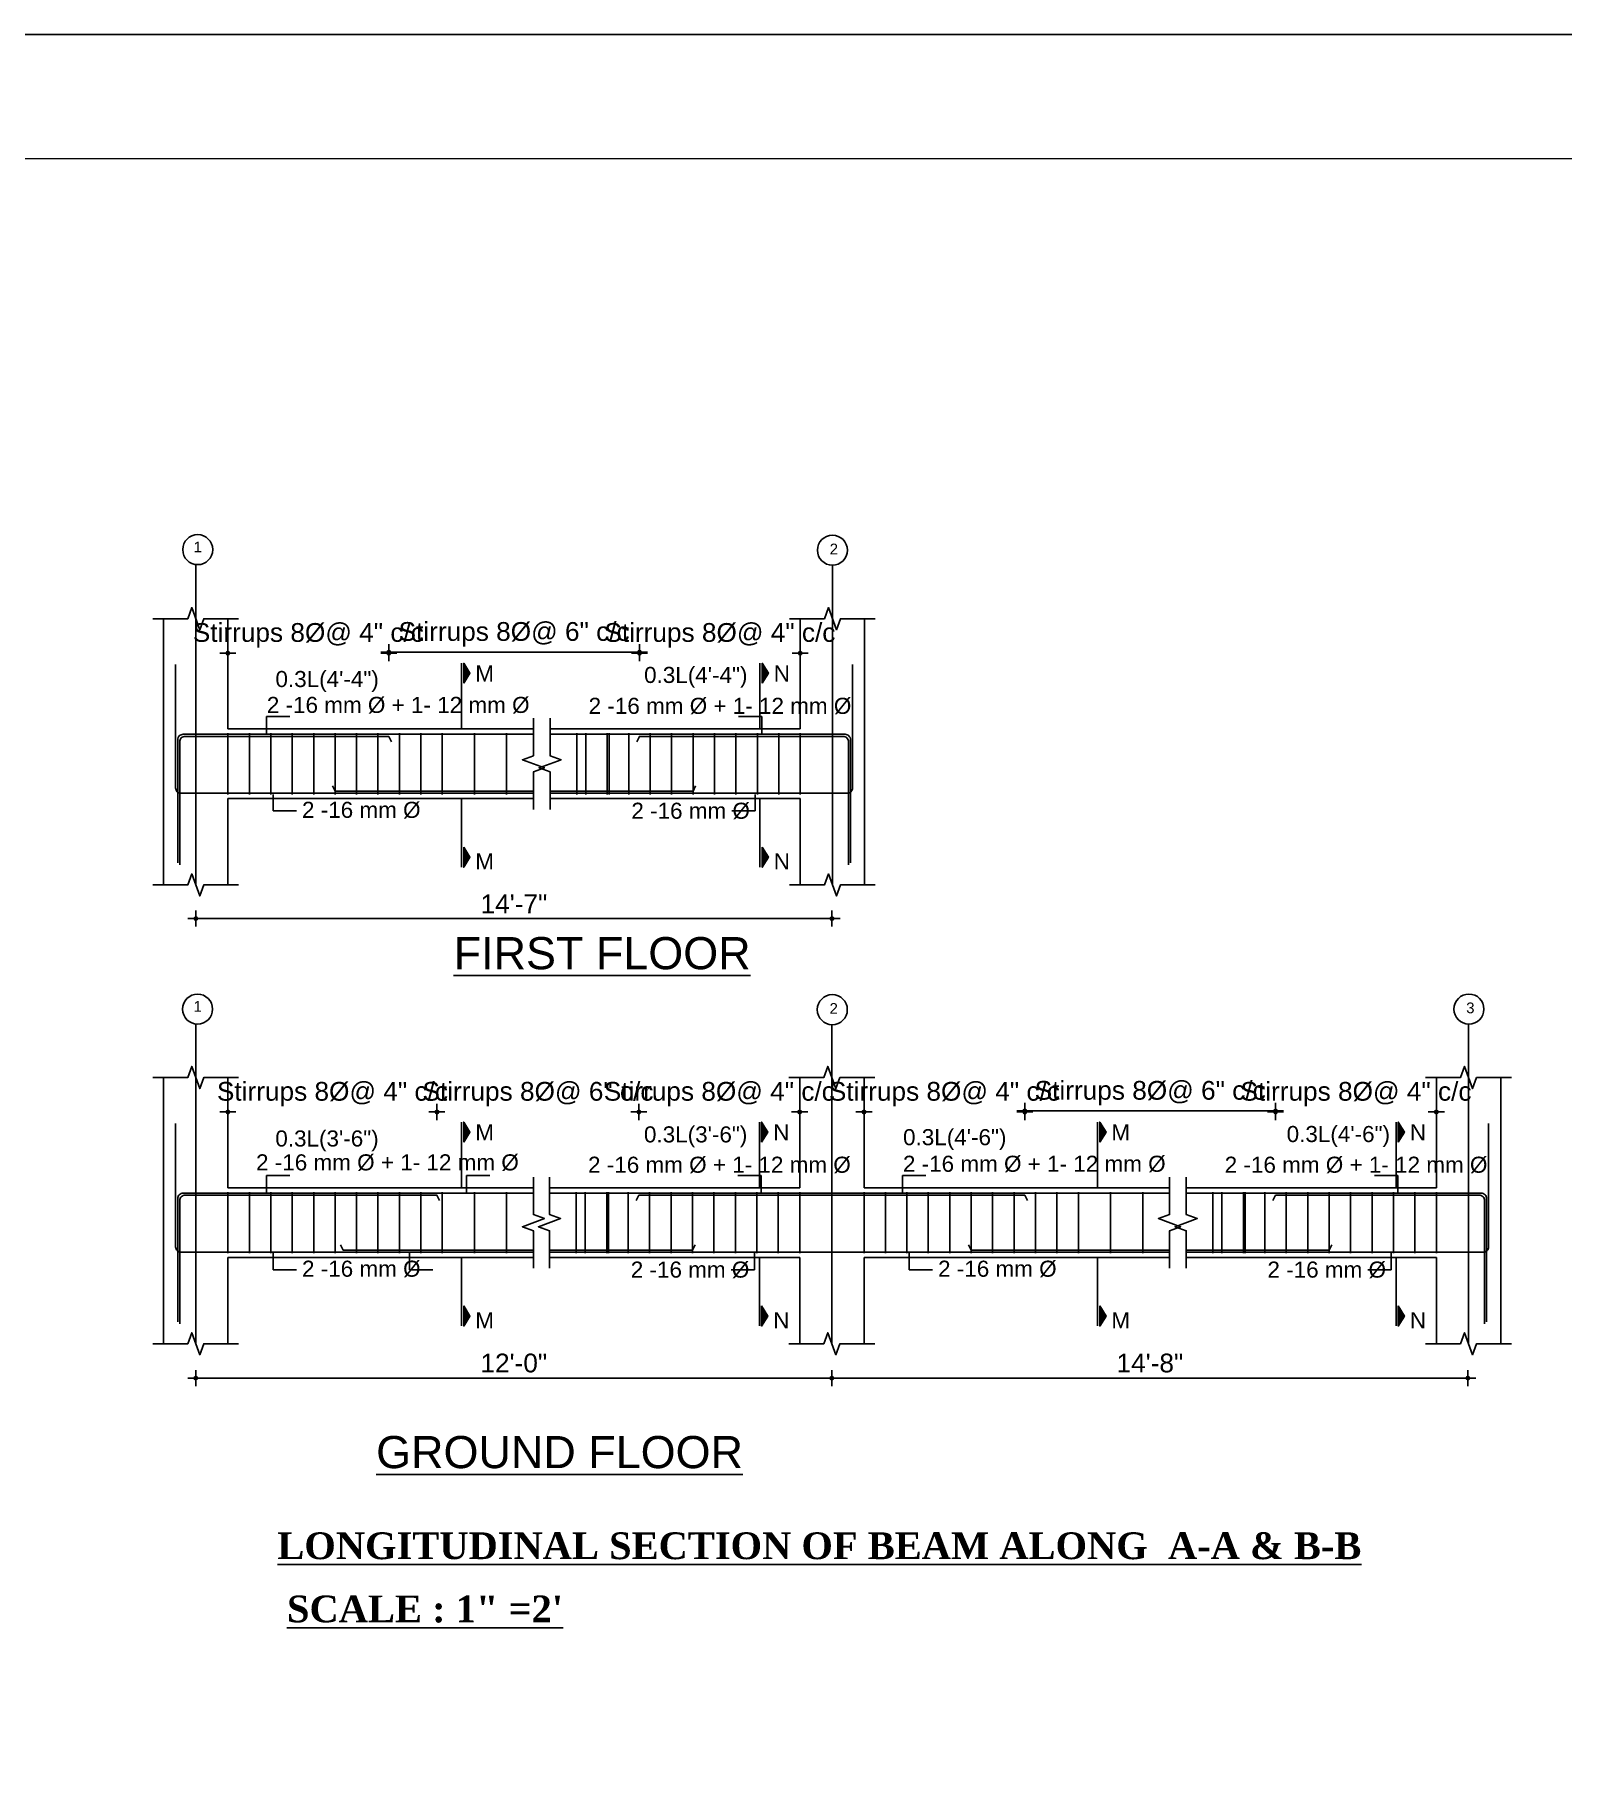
# Model space of a CAD drawing. Header units: inches. Extents: x 10143 to 23587, y -150 to 2442.
# Drawn here: x 15014 to 15585, y 1453 to 2098 of the extents above; entities that cross this region are included whole.
import ezdxf
from ezdxf.enums import TextEntityAlignment as Align

# ---------------------------------------------------------------- set-up
doc = ezdxf.new("R2010")
doc.units = ezdxf.units.IN
doc.header["$LTSCALE"] = 0.5
doc.header["$MEASUREMENT"] = 0
doc.header["$PDMODE"] = 66
doc.layers.add('DIMENSION', color=5, linetype='Continuous')
doc.layers.add('ELE1', color=3, linetype='Continuous', lineweight=9)
doc.styles.add('1.8', font='times.ttf', dxfattribs={"width": 0.8, "height": 6})
doc.styles.add('style1', font='arial.ttf', dxfattribs={"height": 7})
doc.dimstyles.new('1.4', dxfattribs={"dimscale": 0, "dimtxt": 6, "dimasz": 0.5, "dimexe": 2, "dimexo": 9, "dimgap": 2, "dimtad": 1, "dimdec": 0, "dimlfac": 0.5, "dimzin": 3, "dimdsep": 46, "dimlunit": 4, "dimtxsty": '1.8', "dimblk": 'DIM', "dimcen": 3, "dimdle": 3, "dimse1": 1, "dimse2": 1, "dimclrd": 256, "dimclre": 256, "dimclrt": 7, "dimadec": 1, "dimazin": 2, "dimtfac": 1, "dimtdec": 0, "dimtix": 1, "dimtofl": 0, "dimtmove": 2, "dimatfit": 3, "dimldrblk": 'ARW', "dimfxl": 2, "dimfrac": 2, "dimtolj": 2, "dimtzin": 0, "dimarcsym": 0})

# ---------------------------------------------------------------- blocks, each defined once
blk = doc.blocks.new('DIM')
at = {"layer": 'DIMENSION'}
h = blk.add_hatch(color=256, dxfattribs=at)
h.paths.add_polyline_path([(0, 1.3), (0, 0), (1.3, 0, 0.414214)])
h.paths.add_polyline_path([(1.3, 0), (0, 0), (0, -1.3, 0.414214)])
h.paths.add_polyline_path([(0, 0), (-1.3, 0, 0.414214), (0, -1.3)])
h.paths.add_polyline_path([(0, 1.3, 0.414214), (-1.3, 0), (0, 0)])
for p, q in [((-6, 0), (6, 0)), ((0, 6), (0, -6))]:
    blk.add_line(p, q, dxfattribs=at)
blk.add_circle((0, 0), 1.28, dxfattribs=at)
blk = doc.blocks.new('*D1272')
at = {"lineweight": -2, "transparency": 16777216}
for p, q in [((15086.08, 1695.41), (15085.58, 1695.41)), ((15165.08, 1695.41), (15165.58, 1695.41))]:
    blk.add_line(p, q, dxfattribs=at)
at = {"layer": 'Defpoints', "color": 0, "transparency": 16777216}
for p in [(15164.58, 1695.41), (15086.58, 1683.44), (15164.58, 1678.87)]:
    blk.add_point(p, dxfattribs=at)
at = {"lineweight": -2, "transparency": 16777216, "xscale": 0.5, "yscale": 0.5, "zscale": 0.5}
blk.add_blockref('DIM', (15086.58, 1695.41), dxfattribs=at)
at = {"lineweight": -2, "transparency": 16777216, "xscale": 0.5, "yscale": 0.5, "zscale": 0.5, "rotation": 180}
blk.add_blockref('DIM', (15164.58, 1695.41), dxfattribs=at)
at = {"color": 7, "transparency": 16777216, "insert": (15125.58, 1702.07), "char_height": 7, "attachment_point": 5, "style": 'style1'}
blk.add_mtext('\\A2;Stirrups 8%%C@ 4" c/c', dxfattribs=at)
blk = doc.blocks.new('ARW')
at = {"layer": 'DIMENSION'}
blk.add_lwpolyline([(-0.5, 0, 0, 3, 0), (-5.5, 0, 0, 0, 0), (-0.5, 0, 0, 0, 0)], format="xyseb", dxfattribs=at)
blk = doc.blocks.new('*D1273')
at = {"lineweight": -2, "transparency": 16777216}
for p, q in [((15164.08, 1695.41), (15163.58, 1695.41)), ((15240.43, 1695.41), (15240.93, 1695.41))]:
    blk.add_line(p, q, dxfattribs=at)
at = {"layer": 'Defpoints', "color": 0, "transparency": 16777216}
for p in [(15239.93, 1695.41), (15164.58, 1678.87), (15239.93, 1664.36)]:
    blk.add_point(p, dxfattribs=at)
at = {"lineweight": -2, "transparency": 16777216, "xscale": 0.5, "yscale": 0.5, "zscale": 0.5}
blk.add_blockref('DIM', (15164.58, 1695.41), dxfattribs=at)
at = {"lineweight": -2, "transparency": 16777216, "xscale": 0.5, "yscale": 0.5, "zscale": 0.5, "rotation": 180}
blk.add_blockref('DIM', (15239.93, 1695.41), dxfattribs=at)
at = {"color": 7, "transparency": 16777216, "insert": (15202.26, 1702.07), "char_height": 7, "attachment_point": 5, "style": 'style1'}
blk.add_mtext('\\A2;Stirrups 8%%C@ 6" c/c', dxfattribs=at)
blk = doc.blocks.new('*D1274')
at = {"lineweight": -2, "transparency": 16777216}
for p, q in [((15239.43, 1695.41), (15238.93, 1695.41)), ((15300.43, 1695.41), (15300.93, 1695.41))]:
    blk.add_line(p, q, dxfattribs=at)
at = {"layer": 'Defpoints', "color": 0, "transparency": 16777216}
for p in [(15299.93, 1695.41), (15299.93, 1681.87), (15239.93, 1664.36)]:
    blk.add_point(p, dxfattribs=at)
at = {"lineweight": -2, "transparency": 16777216, "xscale": 0.5, "yscale": 0.5, "zscale": 0.5}
blk.add_blockref('DIM', (15239.93, 1695.41), dxfattribs=at)
at = {"lineweight": -2, "transparency": 16777216, "xscale": 0.5, "yscale": 0.5, "zscale": 0.5, "rotation": 180}
blk.add_blockref('DIM', (15299.93, 1695.41), dxfattribs=at)
at = {"color": 7, "transparency": 16777216, "insert": (15269.93, 1702.07), "char_height": 7, "attachment_point": 5, "style": 'style1'}
blk.add_mtext('\\A2;Stirrups 8%%C@ 4" c/c', dxfattribs=at)
blk = doc.blocks.new('*D1266')
at = {"lineweight": -2, "transparency": 16777216}
for p, q in [((15323.43, 1695.41), (15322.93, 1695.41)), ((15384.43, 1695.41), (15384.93, 1695.41))]:
    blk.add_line(p, q, dxfattribs=at)
at = {"layer": 'Defpoints', "color": 0, "transparency": 16777216}
for p in [(15323.93, 1695.41), (15323.93, 1681.87), (15383.93, 1664.36)]:
    blk.add_point(p, dxfattribs=at)
at = {"lineweight": -2, "transparency": 16777216, "xscale": 0.5, "yscale": 0.5, "zscale": 0.5}
blk.add_blockref('DIM', (15323.93, 1695.41), dxfattribs=at)
at = {"lineweight": -2, "transparency": 16777216, "xscale": 0.5, "yscale": 0.5, "zscale": 0.5, "rotation": 180}
blk.add_blockref('DIM', (15383.93, 1695.41), dxfattribs=at)
at = {"color": 7, "transparency": 16777216, "insert": (15353.93, 1702.07), "char_height": 7, "attachment_point": 5, "style": 'style1'}
blk.add_mtext('\\A2;Stirrups 8%%C@ 4" c/c', dxfattribs=at)
blk = doc.blocks.new('*D1267')
at = {"lineweight": -2, "transparency": 16777216}
for p, q in [((15477, 1695.41), (15476.5, 1695.41)), ((15538, 1695.41), (15538.5, 1695.41))]:
    blk.add_line(p, q, dxfattribs=at)
at = {"layer": 'Defpoints', "color": 0, "transparency": 16777216}
for p in [(15537.5, 1695.41), (15537.5, 1681.87), (15477.5, 1664.36)]:
    blk.add_point(p, dxfattribs=at)
at = {"lineweight": -2, "transparency": 16777216, "xscale": 0.5, "yscale": 0.5, "zscale": 0.5}
blk.add_blockref('DIM', (15477.5, 1695.41), dxfattribs=at)
at = {"lineweight": -2, "transparency": 16777216, "xscale": 0.5, "yscale": 0.5, "zscale": 0.5, "rotation": 180}
blk.add_blockref('DIM', (15537.5, 1695.41), dxfattribs=at)
at = {"color": 7, "transparency": 16777216, "insert": (15507.5, 1702.07), "char_height": 7, "attachment_point": 5, "style": 'style1'}
blk.add_mtext('\\A2;Stirrups 8%%C@ 4" c/c', dxfattribs=at)
blk = doc.blocks.new('*D1275')
at = {"lineweight": -2, "transparency": 16777216}
blk.add_line((15384.43, 1695.78), (15477, 1695.78), dxfattribs=at)
at = {"layer": 'Defpoints', "color": 0, "transparency": 16777216}
for p in [(15477.5, 1695.78), (15383.93, 1664.36), (15477.5, 1664.36)]:
    blk.add_point(p, dxfattribs=at)
at = {"lineweight": -2, "transparency": 16777216, "xscale": 0.5, "yscale": 0.5, "zscale": 0.5, "rotation": 180}
blk.add_blockref('DIM', (15383.93, 1695.78), dxfattribs=at)
at = {"lineweight": -2, "transparency": 16777216, "xscale": 0.5, "yscale": 0.5, "zscale": 0.5}
blk.add_blockref('DIM', (15477.5, 1695.78), dxfattribs=at)
at = {"color": 7, "transparency": 16777216, "insert": (15430.72, 1702.44), "char_height": 7, "attachment_point": 5, "style": 'style1'}
blk.add_mtext('\\A2;Stirrups 8%%C@ 6" c/c', dxfattribs=at)
blk = doc.blocks.new('*D1268')
at = {"lineweight": -2, "transparency": 16777216}
blk.add_line((15075.08, 1596.1), (15311.43, 1596.1), dxfattribs=at)
at = {"layer": 'Defpoints', "color": 0, "transparency": 16777216}
for p in [(15074.58, 1608.92), (15311.93, 1608.92), (15311.93, 1596.1)]:
    blk.add_point(p, dxfattribs=at)
at = {"lineweight": -2, "transparency": 16777216, "xscale": 0.5, "yscale": 0.5, "zscale": 0.5, "rotation": 180}
blk.add_blockref('DIM', (15074.58, 1596.1), dxfattribs=at)
at = {"lineweight": -2, "transparency": 16777216, "xscale": 0.5, "yscale": 0.5, "zscale": 0.5}
blk.add_blockref('DIM', (15311.93, 1596.1), dxfattribs=at)
at = {"color": 7, "transparency": 16777216, "insert": (15193.26, 1601.68), "char_height": 7, "attachment_point": 5, "style": 'style1'}
blk.add_mtext('\\A2;12\'-0"', dxfattribs=at)
blk = doc.blocks.new('*D1269')
at = {"lineweight": -2, "transparency": 16777216}
blk.add_line((15312.43, 1596.1), (15548.78, 1596.1), dxfattribs=at)
at = {"layer": 'Defpoints', "color": 0, "transparency": 16777216}
for p in [(15311.93, 1608.92), (15549.28, 1608.92), (15549.28, 1596.1)]:
    blk.add_point(p, dxfattribs=at)
at = {"lineweight": -2, "transparency": 16777216, "xscale": 0.5, "yscale": 0.5, "zscale": 0.5, "rotation": 180}
blk.add_blockref('DIM', (15311.93, 1596.1), dxfattribs=at)
at = {"lineweight": -2, "transparency": 16777216, "xscale": 0.5, "yscale": 0.5, "zscale": 0.5}
blk.add_blockref('DIM', (15549.28, 1596.1), dxfattribs=at)
at = {"color": 7, "transparency": 16777216, "insert": (15430.61, 1601.68), "char_height": 7, "attachment_point": 5, "style": 'style1'}
blk.add_mtext('\\A2;14\'-8"', dxfattribs=at)
blk = doc.blocks.new('*D1270')
at = {"lineweight": -2, "transparency": 16777216}
for p, q in [((15086.08, 1866.66), (15085.58, 1866.66)), ((15147.08, 1866.66), (15147.58, 1866.66))]:
    blk.add_line(p, q, dxfattribs=at)
at = {"layer": 'Defpoints', "color": 0, "transparency": 16777216}
for p in [(15086.58, 1866.66), (15086.58, 1853.12), (15146.58, 1835.61)]:
    blk.add_point(p, dxfattribs=at)
at = {"lineweight": -2, "transparency": 16777216, "xscale": 0.5, "yscale": 0.5, "zscale": 0.5}
blk.add_blockref('DIM', (15086.58, 1866.66), dxfattribs=at)
at = {"lineweight": -2, "transparency": 16777216, "xscale": 0.5, "yscale": 0.5, "zscale": 0.5, "rotation": 180}
blk.add_blockref('DIM', (15146.58, 1866.66), dxfattribs=at)
at = {"color": 7, "transparency": 16777216, "insert": (15116.58, 1873.32), "char_height": 7, "attachment_point": 5, "style": 'style1'}
blk.add_mtext('\\A2;Stirrups 8%%C@ 4" c/c', dxfattribs=at)
blk = doc.blocks.new('*D1271')
at = {"lineweight": -2, "transparency": 16777216}
for p, q in [((15239.65, 1866.66), (15239.15, 1866.66)), ((15300.65, 1866.66), (15301.15, 1866.66))]:
    blk.add_line(p, q, dxfattribs=at)
at = {"layer": 'Defpoints', "color": 0, "transparency": 16777216}
for p in [(15300.15, 1866.66), (15300.15, 1853.12), (15240.15, 1835.61)]:
    blk.add_point(p, dxfattribs=at)
at = {"lineweight": -2, "transparency": 16777216, "xscale": 0.5, "yscale": 0.5, "zscale": 0.5}
blk.add_blockref('DIM', (15240.15, 1866.66), dxfattribs=at)
at = {"lineweight": -2, "transparency": 16777216, "xscale": 0.5, "yscale": 0.5, "zscale": 0.5, "rotation": 180}
blk.add_blockref('DIM', (15300.15, 1866.66), dxfattribs=at)
at = {"color": 7, "transparency": 16777216, "insert": (15270.15, 1873.32), "char_height": 7, "attachment_point": 5, "style": 'style1'}
blk.add_mtext('\\A2;Stirrups 8%%C@ 4" c/c', dxfattribs=at)
blk = doc.blocks.new('*D1276')
at = {"lineweight": -2, "transparency": 16777216}
blk.add_line((15147.08, 1867.03), (15239.65, 1867.03), dxfattribs=at)
at = {"layer": 'Defpoints', "color": 0, "transparency": 16777216}
for p in [(15240.15, 1867.03), (15146.58, 1835.61), (15240.15, 1835.61)]:
    blk.add_point(p, dxfattribs=at)
at = {"lineweight": -2, "transparency": 16777216, "xscale": 0.5, "yscale": 0.5, "zscale": 0.5, "rotation": 180}
blk.add_blockref('DIM', (15146.58, 1867.03), dxfattribs=at)
at = {"lineweight": -2, "transparency": 16777216, "xscale": 0.5, "yscale": 0.5, "zscale": 0.5}
blk.add_blockref('DIM', (15240.15, 1867.03), dxfattribs=at)
at = {"color": 7, "transparency": 16777216, "insert": (15193.37, 1873.69), "char_height": 7, "attachment_point": 5, "style": 'style1'}
blk.add_mtext('\\A2;Stirrups 8%%C@ 6" c/c', dxfattribs=at)
blk = doc.blocks.new('*D1265')
at = {"lineweight": -2, "transparency": 16777216}
blk.add_line((15075.13, 1767.58), (15311.48, 1767.58), dxfattribs=at)
at = {"layer": 'Defpoints', "color": 0, "transparency": 16777216}
for p in [(15074.63, 1780.39), (15311.98, 1780.39), (15311.98, 1767.58)]:
    blk.add_point(p, dxfattribs=at)
at = {"lineweight": -2, "transparency": 16777216, "xscale": 0.5, "yscale": 0.5, "zscale": 0.5, "rotation": 180}
blk.add_blockref('DIM', (15074.63, 1767.58), dxfattribs=at)
at = {"lineweight": -2, "transparency": 16777216, "xscale": 0.5, "yscale": 0.5, "zscale": 0.5}
blk.add_blockref('DIM', (15311.98, 1767.58), dxfattribs=at)
at = {"color": 7, "transparency": 16777216, "insert": (15193.31, 1773.1), "char_height": 7, "attachment_point": 5, "style": 'style1'}
blk.add_mtext('\\A2;14\'-7"', dxfattribs=at)

msp = doc.modelspace()

# ---------------------------------------------------------------- hatches: boundary and pattern name
for points in [[(15174.57, 1862.91), (15174.57, 1855.4), (15176.88, 1859.15)], [(15285.95, 1862.91), (15285.95, 1855.4), (15288.26, 1859.15)], [(15174.57, 1786.77), (15174.57, 1794.27), (15176.88, 1790.52)], [(15285.95, 1786.77), (15285.95, 1794.27), (15288.26, 1790.52)], [(15174.57, 1691.65), (15174.57, 1684.15), (15176.88, 1687.9)], [(15285.73, 1691.65), (15285.73, 1684.15), (15288.04, 1687.9)], [(15411.92, 1691.65), (15411.92, 1684.15), (15414.23, 1687.9)], [(15523.3, 1691.65), (15523.3, 1684.15), (15525.61, 1687.9)], [(15174.57, 1615.51), (15174.57, 1623.02), (15176.88, 1619.27)], [(15285.73, 1615.51), (15285.73, 1623.02), (15288.04, 1619.27)], [(15411.92, 1615.51), (15411.92, 1623.02), (15414.23, 1619.27)], [(15523.3, 1615.51), (15523.3, 1623.02), (15525.61, 1619.27)]]:
    msp.add_hatch(color=256).paths.add_polyline_path(points)

# ---------------------------------------------------------------- linework, layer by layer
for p, q in [((15074.58, 1879.52), (15074.58, 1899.48)), ((15312.15, 1879.52), (15312.15, 1899.48)), ((15062.58, 1780.17), (15062.58, 1879.52)), ((15074.58, 1879.52), (15074.58, 1780.17)), ((15086.58, 1838.36), (15086.58, 1879.52)), ((15300.15, 1838.36), (15300.15, 1879.52)), ((15312.15, 1879.52), (15312.15, 1780.17)), ((15324.15, 1835.61), (15324.15, 1879.52)), ((15173.71, 1838.36), (15173.71, 1862.86)), ((15285.09, 1838.36), (15285.09, 1862.86)), ((15074.58, 1836.36), (15069.85, 1836.36)), ((15074.58, 1836.36), (15200.58, 1836.36)), ((15200.58, 1838.36), (15086.58, 1838.36)), ((15086.58, 1836.76), (15086.58, 1813.96)), ((15094.58, 1836.76), (15094.58, 1813.96)), ((15102.58, 1836.76), (15102.58, 1813.96)), ((15110.58, 1836.76), (15110.58, 1813.96)), ((15118.58, 1836.76), (15118.58, 1813.96)), ((15126.58, 1836.76), (15126.58, 1813.96)), ((15134.58, 1836.76), (15134.58, 1813.96)), ((15142.58, 1836.76), (15142.58, 1813.96)), ((15150.58, 1836.76), (15150.58, 1813.96)), ((15158.58, 1836.76), (15158.58, 1813.96)), ((15166.58, 1836.76), (15166.58, 1813.96)), ((15178.58, 1836.76), (15178.58, 1813.96)), ((15190.58, 1836.76), (15190.58, 1813.96)), ((15206.8, 1838.36), (15300.15, 1838.36)), ((15312.15, 1836.36), (15206.8, 1836.36)), ((15216.8, 1836.76), (15216.8, 1813.96)), ((15220.15, 1836.76), (15220.15, 1813.96)), ((15228.15, 1836.76), (15228.15, 1813.96)), ((15228.8, 1836.76), (15228.8, 1813.96)), ((15236.15, 1836.76), (15236.15, 1813.96)), ((15244.15, 1836.76), (15244.15, 1813.96)), ((15252.15, 1836.76), (15252.15, 1813.96)), ((15260.15, 1836.76), (15260.15, 1813.96)), ((15268.15, 1836.76), (15268.15, 1813.96)), ((15276.15, 1836.76), (15276.15, 1813.96)), ((15284.15, 1836.76), (15284.15, 1813.96)), ((15292.15, 1836.76), (15292.15, 1813.96)), ((15300.15, 1836.76), (15300.15, 1813.96)), ((15324.15, 1780.17), (15324.15, 1835.61)), ((15074.58, 1814.36), (15068.58, 1814.36)), ((15074.58, 1814.36), (15200.58, 1814.36)), ((15200.58, 1812.36), (15086.58, 1812.36)), ((15086.58, 1780.17), (15086.58, 1812.36)), ((15173.71, 1786.82), (15173.71, 1812.36)), ((15312.15, 1814.36), (15206.8, 1814.36)), ((15206.8, 1812.36), (15300.15, 1812.36)), ((15285.09, 1786.82), (15285.09, 1812.36)), ((15300.15, 1780.17), (15300.15, 1812.36)), ((15074.58, 1708.27), (15074.58, 1728.22)), ((15311.93, 1708.27), (15311.93, 1728.22)), ((15549.5, 1708.27), (15549.5, 1728.22)), ((15062.58, 1641.11), (15062.58, 1708.27)), ((15074.58, 1708.27), (15074.58, 1608.92)), ((15086.58, 1667.11), (15086.58, 1708.27)), ((15299.93, 1667.11), (15299.93, 1708.27)), ((15311.93, 1708.27), (15311.93, 1608.92)), ((15323.93, 1667.11), (15323.93, 1708.27)), ((15537.5, 1667.11), (15537.5, 1708.27)), ((15549.5, 1708.27), (15549.5, 1608.92)), ((15561.5, 1664.36), (15561.5, 1708.27)), ((15173.71, 1667.11), (15173.71, 1691.6)), ((15284.88, 1667.11), (15284.88, 1691.6)), ((15411.07, 1667.11), (15411.07, 1691.6)), ((15522.44, 1667.11), (15522.44, 1691.6)), ((15086.58, 1667.11), (15200.58, 1667.11)), ((15086.58, 1665.51), (15086.58, 1642.71)), ((15094.58, 1665.51), (15094.58, 1642.71)), ((15102.58, 1665.51), (15102.58, 1642.71)), ((15110.58, 1665.51), (15110.58, 1642.71)), ((15118.58, 1665.51), (15118.58, 1642.71)), ((15126.58, 1665.51), (15126.58, 1642.71)), ((15134.58, 1665.51), (15134.58, 1642.71)), ((15142.58, 1665.51), (15142.58, 1642.71)), ((15150.58, 1665.51), (15150.58, 1642.71)), ((15158.58, 1665.51), (15158.58, 1642.71)), ((15166.58, 1665.51), (15166.58, 1642.71)), ((15178.58, 1665.51), (15178.58, 1642.71)), ((15190.58, 1665.51), (15190.58, 1642.71)), ((15206.58, 1667.11), (15299.93, 1667.11)), ((15311.93, 1665.11), (15206.58, 1665.11)), ((15216.58, 1665.51), (15216.58, 1642.71)), ((15219.93, 1665.51), (15219.93, 1642.71)), ((15227.93, 1665.51), (15227.93, 1642.71)), ((15228.58, 1665.51), (15228.58, 1642.71)), ((15235.93, 1665.51), (15235.93, 1642.71)), ((15243.93, 1665.51), (15243.93, 1642.71)), ((15251.93, 1665.51), (15251.93, 1642.71)), ((15259.93, 1665.51), (15259.93, 1642.71)), ((15267.93, 1665.51), (15267.93, 1642.71)), ((15275.93, 1665.51), (15275.93, 1642.71)), ((15283.93, 1665.51), (15283.93, 1642.71)), ((15291.93, 1665.51), (15291.93, 1642.71)), ((15299.93, 1665.51), (15299.93, 1642.71)), ((15311.93, 1665.11), (15437.93, 1665.11)), ((15437.93, 1667.11), (15323.93, 1667.11)), ((15323.93, 1665.51), (15323.93, 1642.71)), ((15331.93, 1665.51), (15331.93, 1642.71)), ((15339.93, 1665.51), (15339.93, 1642.71)), ((15347.93, 1665.51), (15347.93, 1642.71)), ((15355.93, 1665.51), (15355.93, 1642.71)), ((15363.93, 1665.51), (15363.93, 1642.71)), ((15371.93, 1665.51), (15371.93, 1642.71)), ((15379.93, 1665.51), (15379.93, 1642.71)), ((15387.93, 1665.51), (15387.93, 1642.71)), ((15395.93, 1665.51), (15395.93, 1642.71)), ((15403.93, 1665.51), (15403.93, 1642.71)), ((15415.93, 1665.51), (15415.93, 1642.71)), ((15427.93, 1665.51), (15427.93, 1642.71)), ((15444.15, 1667.11), (15537.5, 1667.11)), ((15549.5, 1665.11), (15444.15, 1665.11)), ((15454.15, 1665.51), (15454.15, 1642.71)), ((15457.5, 1665.51), (15457.5, 1642.71)), ((15465.5, 1665.51), (15465.5, 1642.71)), ((15466.15, 1665.51), (15466.15, 1642.71)), ((15473.5, 1665.51), (15473.5, 1642.71)), ((15481.5, 1665.51), (15481.5, 1642.71)), ((15489.5, 1665.51), (15489.5, 1642.71)), ((15497.5, 1665.51), (15497.5, 1642.71)), ((15505.5, 1665.51), (15505.5, 1642.71)), ((15513.5, 1665.51), (15513.5, 1642.71)), ((15521.5, 1665.51), (15521.5, 1642.71)), ((15529.5, 1665.51), (15529.5, 1642.71)), ((15537.5, 1665.51), (15537.5, 1642.71)), ((15561.5, 1608.92), (15561.5, 1664.36)), ((15311.93, 1643.11), (15206.58, 1643.11)), ((15311.93, 1643.11), (15437.93, 1643.11)), ((15549.5, 1643.11), (15444.15, 1643.11)), ((15062.58, 1608.92), (15062.58, 1641.11)), ((15086.58, 1608.92), (15086.58, 1641.11)), ((15086.58, 1641.11), (15200.58, 1641.11)), ((15173.71, 1615.56), (15173.71, 1641.11)), ((15206.58, 1641.11), (15299.93, 1641.11)), ((15284.88, 1615.56), (15284.88, 1641.11)), ((15299.93, 1608.92), (15299.93, 1641.11)), ((15437.93, 1641.11), (15323.93, 1641.11)), ((15323.93, 1608.92), (15323.93, 1641.11)), ((15411.07, 1615.56), (15411.07, 1641.11)), ((15444.15, 1641.11), (15537.5, 1641.11)), ((15522.44, 1615.56), (15522.44, 1641.11)), ((15537.5, 1608.92), (15537.5, 1641.11)), ((15074.58, 1608.92), (15074.58, 1628.87)), ((15311.93, 1608.92), (15311.93, 1628.87)), ((15549.5, 1608.92), (15549.5, 1628.87))]:
    msp.add_line(p, q)
for points in [[(15090.58, 1879.52), (15077.58, 1879.52), (15076.08, 1875.4), (15073.08, 1883.65), (15071.58, 1879.52), (15058.58, 1879.52)], [(15328.15, 1879.52), (15315.15, 1879.52), (15313.65, 1875.4), (15310.65, 1883.65), (15309.15, 1879.52), (15296.15, 1879.52)], [(15174.57, 1855.4), (15174.57, 1862.91), (15176.88, 1859.15), (15174.57, 1855.4)], [(15285.95, 1855.4), (15285.95, 1862.91), (15288.26, 1859.15), (15285.95, 1855.4)], [(15200.58, 1842.36), (15200.58, 1828.36), (15196.46, 1826.86), (15204.7, 1823.86), (15200.58, 1822.36), (15200.58, 1808.36)], [(15200.58, 1842.36), (15200.58, 1828.36), (15196.46, 1826.86), (15204.7, 1823.86), (15200.58, 1822.36), (15200.58, 1808.36)], [(15206.8, 1842.36), (15206.8, 1828.36), (15210.92, 1826.86), (15202.68, 1823.86), (15206.8, 1822.36), (15206.8, 1808.36)], [(15206.8, 1842.36), (15206.8, 1828.36), (15210.92, 1826.86), (15202.68, 1823.86), (15206.8, 1822.36), (15206.8, 1808.36)], [(15070.6, 1835.61), (15074.58, 1835.61)], [(15147.63, 1833.61), (15146.58, 1835.61), (15074.58, 1835.61)], [(15239.11, 1833.61), (15240.15, 1835.61), (15312.15, 1835.61)], [(15125.63, 1817.11), (15126.58, 1815.11), (15200.58, 1815.11)], [(15261.1, 1817.11), (15260.15, 1815.11), (15206.8, 1815.11)], [(15174.57, 1794.27), (15174.57, 1786.77), (15176.88, 1790.52), (15174.57, 1794.27)], [(15285.95, 1794.27), (15285.95, 1786.77), (15288.26, 1790.52), (15285.95, 1794.27)], [(15090.58, 1780.17), (15077.58, 1780.17), (15076.08, 1776.05), (15073.08, 1784.29), (15071.58, 1780.17), (15058.58, 1780.17)], [(15328.15, 1780.17), (15315.15, 1780.17), (15313.65, 1776.05), (15310.65, 1784.29), (15309.15, 1780.17), (15296.15, 1780.17)], [(15090.58, 1708.27), (15077.58, 1708.27), (15076.08, 1704.15), (15073.08, 1712.39), (15071.58, 1708.27), (15058.58, 1708.27)], [(15327.93, 1708.27), (15314.93, 1708.27), (15313.43, 1704.15), (15310.43, 1712.39), (15308.93, 1708.27), (15295.93, 1708.27)], [(15565.5, 1708.27), (15552.5, 1708.27), (15551, 1704.15), (15548, 1712.39), (15546.5, 1708.27), (15533.5, 1708.27)], [(15174.57, 1684.15), (15174.57, 1691.65), (15176.88, 1687.9), (15174.57, 1684.15)], [(15285.73, 1684.15), (15285.73, 1691.65), (15288.04, 1687.9), (15285.73, 1684.15)], [(15411.92, 1684.15), (15411.92, 1691.65), (15414.23, 1687.9), (15411.92, 1684.15)], [(15523.3, 1684.15), (15523.3, 1691.65), (15525.61, 1687.9), (15523.3, 1684.15)], [(15200.58, 1671.11), (15200.58, 1657.11), (15204.7, 1655.61), (15196.46, 1652.61), (15200.58, 1651.11), (15200.58, 1637.11)], [(15200.58, 1671.11), (15200.58, 1657.11), (15204.7, 1655.61), (15196.46, 1652.61), (15200.58, 1651.11), (15200.58, 1637.11)], [(15206.58, 1671.11), (15206.58, 1657.11), (15210.7, 1655.61), (15202.46, 1652.61), (15206.58, 1651.11), (15206.58, 1637.11)], [(15206.58, 1671.11), (15206.58, 1657.11), (15210.7, 1655.61), (15202.46, 1652.61), (15206.58, 1651.11), (15206.58, 1637.11)], [(15437.93, 1671.11), (15437.93, 1657.11), (15433.81, 1655.61), (15442.05, 1652.61), (15437.93, 1651.11), (15437.93, 1637.11)], [(15437.93, 1671.11), (15437.93, 1657.11), (15433.81, 1655.61), (15442.05, 1652.61), (15437.93, 1651.11), (15437.93, 1637.11)], [(15444.15, 1671.11), (15444.15, 1657.11), (15448.27, 1655.61), (15440.03, 1652.61), (15444.15, 1651.11), (15444.15, 1637.11)], [(15444.15, 1671.11), (15444.15, 1657.11), (15448.27, 1655.61), (15440.03, 1652.61), (15444.15, 1651.11), (15444.15, 1637.11)], [(15074.58, 1665.11), (15200.58, 1665.11)], [(15074.58, 1664.36), (15164.58, 1664.36), (15165.54, 1662.36)], [(15238.89, 1662.36), (15239.93, 1664.36), (15311.93, 1664.36)], [(15384.98, 1662.36), (15383.93, 1664.36), (15311.93, 1664.36)], [(15476.46, 1662.36), (15477.5, 1664.36), (15549.5, 1664.36)], [(15200.58, 1643.11), (15074.58, 1643.11)], [(15128.63, 1645.86), (15129.58, 1643.86), (15200.58, 1643.86)], [(15260.89, 1645.86), (15259.93, 1643.86), (15206.58, 1643.86)], [(15362.98, 1645.86), (15363.93, 1643.86), (15437.93, 1643.86)], [(15498.46, 1645.86), (15497.5, 1643.86), (15444.15, 1643.86)], [(15174.57, 1623.02), (15174.57, 1615.51), (15176.88, 1619.27), (15174.57, 1623.02)], [(15285.73, 1623.02), (15285.73, 1615.51), (15288.04, 1619.27), (15285.73, 1623.02)], [(15411.92, 1623.02), (15411.92, 1615.51), (15414.23, 1619.27), (15411.92, 1623.02)], [(15523.3, 1623.02), (15523.3, 1615.51), (15525.61, 1619.27), (15523.3, 1623.02)], [(15090.58, 1608.92), (15077.58, 1608.92), (15076.08, 1604.79), (15073.08, 1613.04), (15071.58, 1608.92), (15058.58, 1608.92)], [(15327.93, 1608.92), (15314.93, 1608.92), (15313.43, 1604.79), (15310.43, 1613.04), (15308.93, 1608.92), (15295.93, 1608.92)], [(15565.5, 1608.92), (15552.5, 1608.92), (15551, 1604.79), (15548, 1613.04), (15546.5, 1608.92), (15533.5, 1608.92)]]:
    msp.add_lwpolyline(points)
for points in [[(15086.58, 1814.36), (15069.1, 1814.36, -0.414214), (15067.08, 1816.37), (15067.08, 1862.36)], [(15300.15, 1814.36), (15317.63, 1814.36, 0.414214), (15319.65, 1816.37), (15319.65, 1862.36)], [(15067.83, 1788.36), (15067.83, 1834.34, -0.414214), (15069.85, 1836.36), (15086.58, 1836.36)], [(15318.9, 1788.36), (15318.9, 1834.34, 0.414214), (15316.88, 1836.36), (15300.15, 1836.36)], [(15068.58, 1787.61), (15068.58, 1833.59, -0.414214), (15070.6, 1835.61), (15086.58, 1835.61)], [(15318.15, 1787.61), (15318.15, 1833.59, 0.414214), (15316.13, 1835.61), (15300.15, 1835.61)], [(15086.58, 1643.11), (15069.1, 1643.11, -0.414214), (15067.08, 1645.12), (15067.08, 1691.11)], [(15537.5, 1643.11), (15554.98, 1643.11, 0.414214), (15557, 1645.12), (15557, 1691.11)], [(15067.83, 1617.11), (15067.83, 1663.09, -0.414214), (15069.85, 1665.11), (15086.58, 1665.11)], [(15068.58, 1616.36), (15068.58, 1662.34, -0.414214), (15070.6, 1664.36), (15086.58, 1664.36)], [(15556.25, 1617.11), (15556.25, 1663.09, 0.414214), (15554.23, 1665.11), (15537.5, 1665.11)], [(15555.5, 1616.36), (15555.5, 1662.34, 0.414214), (15553.48, 1664.36), (15537.5, 1664.36)]]:
    msp.add_lwpolyline(points, format="xyb")
for centre in [(15075.31, 1905.28), (15312.15, 1905.08), (15075.26, 1733.8), (15549.66, 1733.82), (15312.1, 1733.6)]:
    msp.add_circle(centre, 5.6)
at = {"layer": 'Defpoints'}
msp.add_lwpolyline([(16809.18, 2097.54), (13631.58, 2097.54), (13631.58, -150.43), (16809.18, -150.43)], close=True, dxfattribs=at)
at = {"layer": 'ELE1'}
msp.add_lwpolyline([(13677.89, 2051.22), (16762.86, 2051.22), (16762.86, -104.11), (13677.89, -104.11)], close=True, dxfattribs=at)

# ---------------------------------------------------------------- texts
at = {"style": 'style1'}
for s, height, p in [('1', 4, (15073.8, 1904.29)), ('2', 4, (15311.13, 1903.53)), ('M', 6, (15178.87, 1856.07)), ('0.3L(4\'-4")', 6, (15241.87, 1855.53)), ('N', 6, (15290.25, 1856.07)), ('0.3L(4\'-4")', 6, (15104.31, 1854)), ('2 -16 mm %%C + 1- 12 mm %%C', 6, (15101.1, 1844.34)), ('2 -16 mm %%C + 1- 12 mm %%C', 6, (15221.17, 1843.99)), ('2 -16 mm %%C ', 6, (15114.22, 1805.17)), ('2 -16 mm %%C ', 6, (15237.12, 1804.84)), ('M', 6, (15178.87, 1785.94)), ('N', 6, (15290.25, 1785.94)), ('1', 4, (15073.74, 1732.81)), ('2', 4, (15311.07, 1732.05)), ('3', 4, (15548.64, 1732.27)), ('0.3L(3\'-6")', 6, (15104.26, 1682.53)), ('M', 6, (15178.87, 1684.82)), ('0.3L(3\'-6")', 6, (15241.82, 1684.05)), ('N', 6, (15290.04, 1684.82)), ('0.3L(4\'-6")', 6, (15338.5, 1683.02)), ('M', 6, (15416.22, 1684.82)), ('0.3L(4\'-6")', 6, (15481.63, 1684.19)), ('N', 6, (15527.6, 1684.82)), ('2 -16 mm %%C + 1- 12 mm %%C', 6, (15097.08, 1673.61)), ('2 -16 mm %%C + 1- 12 mm %%C', 6, (15220.96, 1672.73)), ('2 -16 mm %%C + 1- 12 mm %%C', 6, (15338.45, 1673.09)), ('2 -16 mm %%C + 1- 12 mm %%C', 6, (15458.52, 1672.73)), ('2 -16 mm %%C ', 6, (15114.22, 1633.92)), ('2 -16 mm %%C ', 6, (15236.9, 1633.59)), ('2 -16 mm %%C ', 6, (15351.57, 1633.92)), ('2 -16 mm %%C ', 6, (15474.47, 1633.59)), ('M', 6, (15178.87, 1614.69)), ('N', 6, (15290.04, 1614.69)), ('M', 6, (15416.22, 1614.69)), ('N', 6, (15527.6, 1614.69))]:
    msp.add_text(s, height=height, dxfattribs=at).set_placement(p)
for s, p in [('%%UFIRST FLOOR', (15226.21, 1754.69)), ('%%UGROUND FLOOR', (15210.33, 1568.48))]:
    msp.add_text(s, height=12, dxfattribs=at).set_placement(p, align=Align.MIDDLE_CENTER)
at = {"char_height": 10, "width": 450.6233, "attachment_point": 1, "style": 'style1'}
for s, insert in [('{\\fTimes New Roman|b1|i0|c0|p18;\\LLONGITUDINAL SECTION OF BEAM ALONG  A-A & B-B}', (15105.02, 1538.53)), ('{\\fTimes New Roman|b1|i0|c0|p18;\\LSCALE : 1" =2\'}', (15108.62, 1514.95))]:
    msp.add_mtext(s, dxfattribs=dict(at, insert=insert))

# ---------------------------------------------------------------- dimensions: what is measured, and where the dimension line sits
for base, p1, p2, picture, middle in [((15086.58, 1866.66), (15146.58, 1835.61), (15086.58, 1853.12), '*D1270', (15116.58, 1873.32)), ((15323.93, 1695.41), (15383.93, 1664.36), (15323.93, 1681.87), '*D1266', (15353.93, 1702.07))]:
    dim = msp.add_linear_dim(base=base, p1=p1, p2=p2, angle=180, text='Stirrups 8%%C@ 4" c/c', dimstyle='1.4', override={"dimscale": 1, "dimtxsty": 'style1'})
    dim.commit()
    dim.dimension.update_dxf_attribs({"geometry": picture, "text_midpoint": middle})
for base, p1, p2, text, picture, middle in [((15240.15, 1867.03), (15146.58, 1835.61), (15240.15, 1835.61), 'Stirrups 8%%C@ 6" c/c', '*D1276', (15193.37, 1873.69)), ((15300.15, 1866.66), (15240.15, 1835.61), (15300.15, 1853.12), 'Stirrups 8%%C@ 4" c/c', '*D1271', (15270.15, 1873.32)), ((15311.98, 1767.58), (15074.63, 1780.39), (15311.98, 1780.39), '14\'-7"', '*D1265', (15193.31, 1773.1)), ((15164.58, 1695.41), (15086.58, 1683.44), (15164.58, 1678.87), 'Stirrups 8%%C@ 4" c/c', '*D1272', (15125.58, 1702.07)), ((15239.93, 1695.41), (15164.58, 1678.87), (15239.93, 1664.36), 'Stirrups 8%%C@ 6" c/c', '*D1273', (15202.26, 1702.07)), ((15299.93, 1695.41), (15239.93, 1664.36), (15299.93, 1681.87), 'Stirrups 8%%C@ 4" c/c', '*D1274', (15269.93, 1702.07)), ((15477.5, 1695.78), (15383.93, 1664.36), (15477.5, 1664.36), 'Stirrups 8%%C@ 6" c/c', '*D1275', (15430.72, 1702.44)), ((15537.5, 1695.41), (15477.5, 1664.36), (15537.5, 1681.87), 'Stirrups 8%%C@ 4" c/c', '*D1267', (15507.5, 1702.07)), ((15311.93, 1596.1), (15074.58, 1608.92), (15311.93, 1608.92), '12\'-0"', '*D1268', (15193.26, 1601.68)), ((15549.28, 1596.1), (15311.93, 1608.92), (15549.28, 1608.92), '14\'-8"', '*D1269', (15430.61, 1601.68))]:
    dim = msp.add_linear_dim(base=base, p1=p1, p2=p2, text=text, dimstyle='1.4', override={"dimscale": 1, "dimtxsty": 'style1'})
    dim.commit()
    dim.dimension.update_dxf_attribs({"geometry": picture, "text_midpoint": middle})

# ---------------------------------------------------------------- leaders
for points in [[(15100.94, 1836.76), (15100.94, 1842.97), (15109.66, 1842.97)], [(15285.79, 1836.76), (15285.79, 1842.97), (15277.07, 1842.97)], [(15103.42, 1813.96), (15103.42, 1807.75), (15112.14, 1807.75)], [(15283.31, 1813.96), (15283.31, 1807.75), (15274.59, 1807.75)], [(15100.94, 1665.51), (15100.94, 1671.72), (15109.66, 1671.72)], [(15175.62, 1665.51), (15175.62, 1671.72), (15184.34, 1671.72)], [(15285.58, 1665.51), (15285.58, 1671.72), (15276.86, 1671.72)], [(15338.29, 1665.51), (15338.29, 1671.72), (15347.01, 1671.72)], [(15523.14, 1665.51), (15523.14, 1671.72), (15514.42, 1671.72)], [(15103.42, 1642.71), (15103.42, 1636.5), (15112.14, 1636.5)], [(15154.35, 1642.71), (15154.35, 1636.5), (15163.07, 1636.5)], [(15283.1, 1642.71), (15283.1, 1636.5), (15274.38, 1636.5)], [(15340.77, 1642.71), (15340.77, 1636.5), (15349.49, 1636.5)], [(15520.66, 1642.71), (15520.66, 1636.5), (15511.94, 1636.5)]]:
    msp.add_leader(points, dimstyle='1.4', override={"dimscale": 1, "dimtxsty": 'style1'})

doc.saveas('drawing.dxf')
